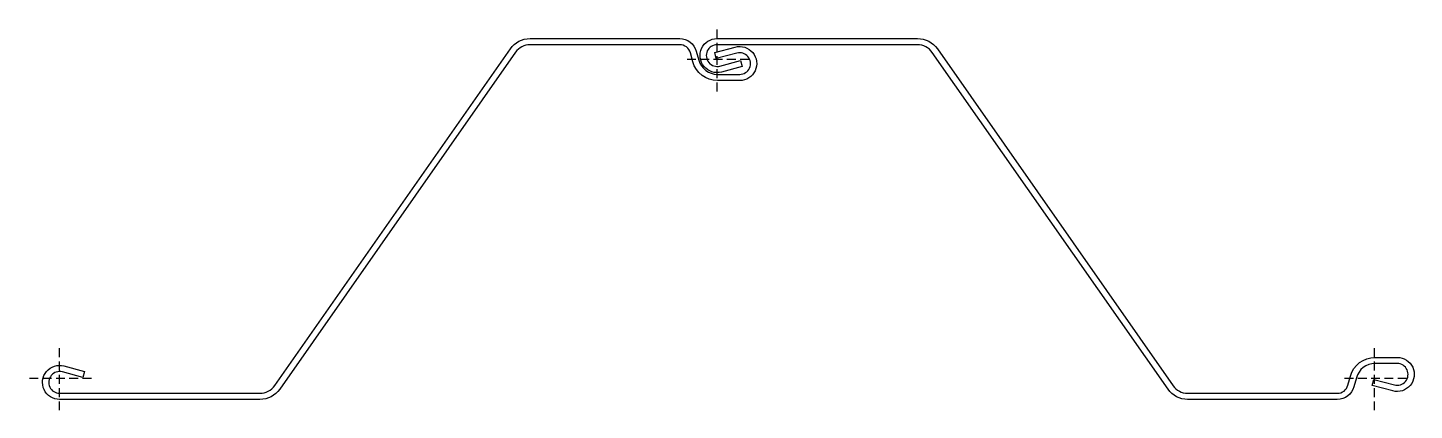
# Model space of a CAD drawing. Header units: millimetres. Extents: x -36 to 1531, y -36 to 396.
import ezdxf

# ---------------------------------------------------------------- set-up
doc = ezdxf.new("R2010")
doc.units = ezdxf.units.MM
doc.linetypes.add('DASHED', pattern=[0.75, 0.5, -0.25])
doc.layers.add('ref', color=251, linetype='Continuous', plot=False)

msp = doc.modelspace()

# ---------------------------------------------------------------- linework, layer by layer
for points in [[(700.8, 383.9, -0.337327), (719.5, 369.6), (722.3, 359.5, 0.337327), (743.5, 343.4), (768.5, 343.4, 1.140281), (765.3, 367.4), (742.1, 361.2), (740.3, 368), (763.5, 374.2, -1.140281), (768.5, 336.4), (743.5, 336.4, -0.337327), (715.6, 357.6), (712.8, 367.7, 0.337327), (700.8, 376.9), (531.6, 376.9, 0.244685), (515.2, 368.3), (248.9, -12, -0.244685), (226.4, -23.8), (0, -23.8, -1.140281), (5, 14.1), (28.2, 7.9), (26.4, 1.1), (3.2, 7.3, 1.140281), (0, -16.8), (226.4, -16.8, 0.244685), (243.1, -8), (509.5, 372.3, -0.244685), (531.6, 383.9)], [(1443.8, -16.8, 0.337327), (1455.8, -7.6), (1458.6, 2.5, -0.337327), (1486.5, 23.8), (1511.5, 23.8, -1.140281), (1506.5, -14.1), (1483.3, -7.9), (1485.1, -1.1), (1508.3, -7.3, 1.140281), (1511.5, 16.8), (1486.5, 16.8, 0.337327), (1465.3, 0.6), (1462.5, -9.5, -0.337327), (1443.8, -23.8), (1274.6, -23.8, -0.244685), (1252.5, -12.2), (986.1, 368.1, 0.244685), (969.4, 376.9), (743, 376.9, 1.140281), (746.2, 352.8), (769.4, 359), (771.2, 352.2), (748, 346, -1.140281), (743, 383.9), (969.4, 383.9, -0.244685), (991.9, 372.1), (1258.2, -8.2, 0.244685), (1274.6, -16.8)]]:
    msp.add_lwpolyline(points, format="xyb", close=True)
at = {"layer": 'ref', "linetype": 'DASHED', "ltscale": 20}
for p, q in [((743, 324.1), (743, 396.1)), ((779, 360.1), (707, 360.1)), ((0, -36), (0, 36)), ((1486, -36), (1486, 36)), ((36, 0), (-36, 0)), ((1522, 0), (1450, 0))]:
    msp.add_line(p, q, dxfattribs=at)

doc.saveas('drawing.dxf')
